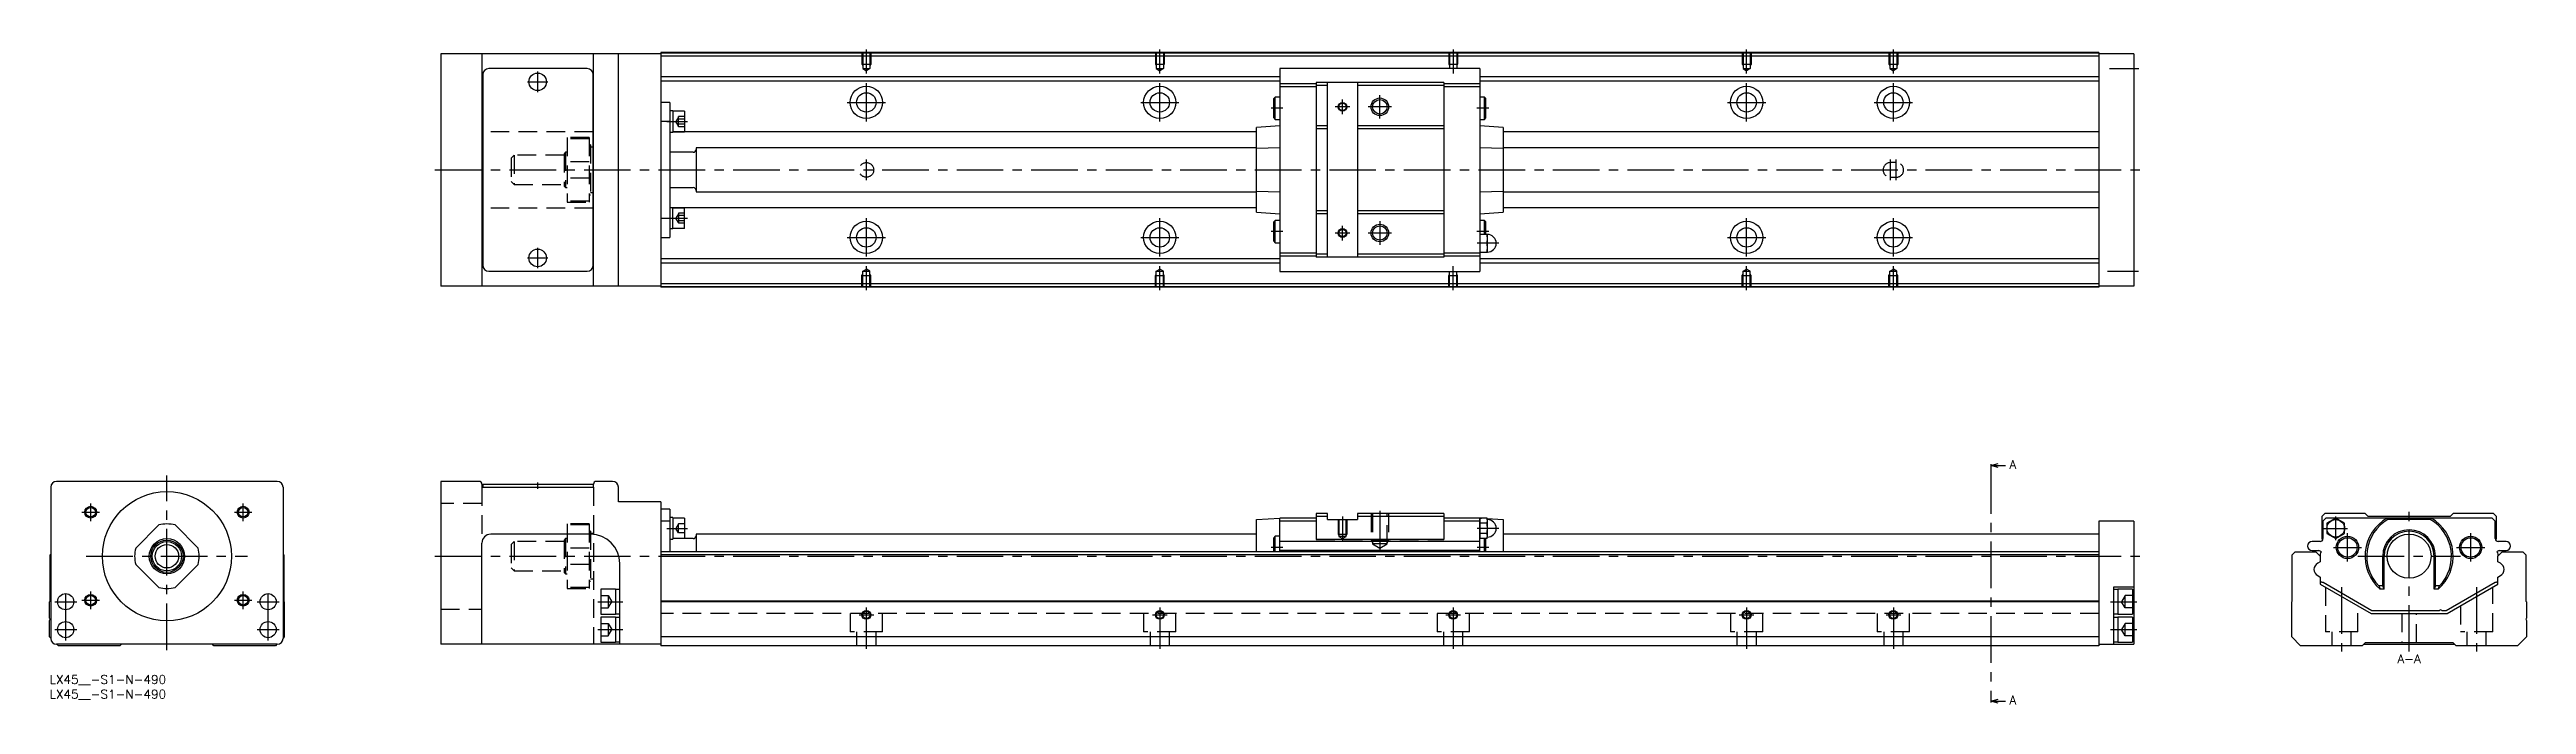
# Model space of a CAD drawing. Extents: x 0 to 844, y -10 to 213.
import ezdxf

# ---------------------------------------------------------------- set-up
doc = ezdxf.new("R2010")
doc.units = 0
doc.header["$LTSCALE"] = 0.5
doc.linetypes.add('CENTER', pattern=[50.8, 31.75, -6.35, 6.35, -6.35])
doc.linetypes.add('DASHED', pattern=[19.05, 12.7, -6.35])
for name, color, linetype in [('MSM_CENTER', 1, 'CENTER'), ('MSM_CONTINUOUS', 7, 'CONTINUOUS'), ('MSM_DASHED', 4, 'DASHED'), ('MSM_NARROW', 5, 'CONTINUOUS'), ('MSM_PART_NUMBER', 7, 'CONTINUOUS')]:
    doc.layers.add(name, color=color, linetype=linetype)
doc.styles.get("Standard").update_dxf_attribs({"font": 'txt.shx', "height": 3, "bigfont": 'bigfont.shx'})

# ---------------------------------------------------------------- blocks, each defined once
blk = doc.blocks.new('*U3')
at = {"layer": 'MSM_PART_NUMBER'}
blk.add_text('LX45__-S1-N-490', height=3, dxfattribs=at).set_placement((0, -3))
blk = doc.blocks.new('*U4')
at = {"layer": 'MSM_PART_NUMBER'}
blk.add_text('LX45__-S1-N-490', height=3, dxfattribs=at).set_placement((0, -8))

msp = doc.modelspace()

# ---------------------------------------------------------------- linework, layer by layer
at = {"layer": 'MSM_CENTER'}
for p, q in [((278.36, 204.91), (278.36, 213.12)), ((378.36, 204.91), (378.36, 213.12)), ((478.36, 213.12), (478.36, 204.91)), ((578.36, 204.91), (578.36, 213.12)), ((628.36, 204.91), (628.36, 213.12)), ((166.36, 198.62), (166.36, 205.62)), ((702.03, 206.62), (711.98, 206.62)), ((162.86, 202.12), (169.86, 202.12)), ((271.86, 195.12), (284.85, 195.12)), ((278.36, 188.62), (278.36, 201.62)), ((371.86, 195.12), (384.86, 195.12)), ((378.36, 188.62), (378.36, 201.62)), ((440.61, 191.12), (440.61, 196.12)), ((453.36, 189.62), (453.36, 197.62)), ((571.86, 195.12), (584.86, 195.12)), ((578.36, 188.62), (578.36, 201.62)), ((621.86, 195.12), (634.86, 195.12)), ((628.36, 188.62), (628.36, 201.62)), ((210.36, 188.58), (217.36, 188.58)), ((420.26, 193.12), (416.27, 193.12)), ((443.11, 193.62), (438.11, 193.62)), ((457.36, 193.62), (449.36, 193.62)), ((490.47, 193.12), (486.45, 193.12)), ((131.36, 172.12), (712.36, 172.12)), ((278.36, 168.62), (278.36, 175.62)), ((627.36, 168.62), (627.36, 175.62)), ((629.36, 168.62), (629.36, 175.62)), ((210.36, 155.67), (217.36, 155.67)), ((278.36, 142.62), (278.36, 155.62)), ((378.36, 142.62), (378.36, 155.62)), ((440.61, 148.12), (440.61, 153.12)), ((453.36, 154.62), (453.36, 146.62)), ((578.36, 142.62), (578.36, 155.62)), ((628.36, 142.62), (628.36, 155.62)), ((166.36, 138.62), (166.36, 145.62)), ((271.86, 149.12), (284.86, 149.12)), ((371.86, 149.12), (384.86, 149.12)), ((420.26, 151.12), (416.27, 151.12)), ((443.11, 150.62), (438.11, 150.62)), ((457.36, 150.62), (449.36, 150.62)), ((490.47, 151.12), (486.45, 151.12)), ((493.95, 147.12), (486.47, 147.12)), ((571.86, 149.12), (584.86, 149.12)), ((621.86, 149.12), (634.86, 149.12)), ((162.86, 142.12), (169.86, 142.12)), ((278.36, 131.12), (278.36, 139.33)), ((378.36, 131.12), (378.36, 139.33)), ((478.36, 131.12), (478.36, 139.33)), ((578.36, 131.12), (578.36, 139.33)), ((628.36, 131.12), (628.36, 139.33)), ((701.36, 137.62), (711.86, 137.62)), ((40, 8.5), (40, 68)), ((661.52, 70.87), (661.52, -8.37)), ((166.36, 63.5), (166.36, 65.6)), ((11.02, 55.5), (17.02, 55.5)), ((14.02, 52.5), (14.02, 58.5)), ((62.98, 55.5), (68.98, 55.5)), ((65.98, 52.5), (65.98, 58.5)), ((440.61, 54), (440.61, 45.5)), ((453.36, 56), (453.36, 42.3)), ((779.11, 46), (779.11, 54)), ((804.11, 8), (804.11, 56)), ((210.36, 50), (217.36, 50)), ((420.26, 43.5), (416.27, 43.5)), ((493.95, 50), (486.47, 50)), ((490.5, 43.5), (486.47, 43.5)), ((775.11, 50), (783.11, 50)), ((778.31, 43.5), (787.91, 43.5)), ((783.11, 38.7), (783.11, 48.3)), ((820.31, 43.5), (829.91, 43.5)), ((825.11, 38.7), (825.11, 48.3)), ((12.5, 40.5), (67.5, 40.5)), ((131.36, 40.5), (712.36, 40.5)), ((786.61, 40.5), (821.61, 40.5)), ((5.5, 11.75), (5.5, 28.75)), ((11.02, 25.5), (17.02, 25.5)), ((14.02, 22.5), (14.02, 28.5)), ((62.98, 25.5), (68.98, 25.5)), ((65.98, 22.5), (65.98, 28.5)), ((74.5, 11.75), (74.5, 28.75)), ((781.11, 29.97), (781.11, 8)), ((827.11, 29.97), (827.11, 8)), ((1.75, 25), (9.25, 25)), ((70.75, 25), (78.25, 25)), ((186.86, 25), (195.36, 25)), ((275.86, 20.5), (280.86, 20.5)), ((278.36, 9), (278.36, 23)), ((375.86, 20.5), (380.86, 20.5)), ((378.36, 23), (378.36, 9)), ((475.86, 20.5), (480.86, 20.5)), ((478.36, 23), (478.36, 9)), ((575.86, 20.5), (580.86, 20.5)), ((578.36, 23), (578.36, 9)), ((625.86, 20.5), (630.86, 20.5)), ((628.36, 23), (628.36, 9)), ((702.36, 25), (711.36, 25)), ((1.75, 15.5), (9.25, 15.5)), ((70.75, 15.5), (78.25, 15.5)), ((186.86, 15.5), (195.36, 15.5)), ((702.36, 15.5), (711.36, 15.5))]:
    msp.add_line(p, q, dxfattribs=at)
at = {"layer": 'MSM_CONTINUOUS'}
for p, q in [((208.36, 211.72), (133.36, 211.72)), ((133.36, 211.72), (133.36, 132.52)), ((147.36, 211.72), (147.36, 132.52)), ((185.36, 132.52), (185.36, 211.72)), ((193.86, 132.52), (193.86, 211.72)), ((698.36, 212.12), (208.36, 212.12)), ((208.36, 212.12), (208.36, 132.12)), ((698.36, 211.92), (208.36, 211.92)), ((698.36, 212.12), (698.36, 132.12)), ((710.36, 211.72), (698.36, 211.72)), ((710.36, 211.72), (710.36, 132.52)), ((147.66, 204.62), (147.66, 139.62)), ((183.26, 206.62), (149.66, 206.62)), ((185.26, 139.62), (185.26, 204.62)), ((698.36, 210.92), (208.36, 210.92)), ((419.31, 203.87), (208.36, 203.87)), ((487.41, 206.72), (419.31, 206.72)), ((419.31, 206.72), (419.31, 137.52)), ((487.41, 206.72), (487.41, 137.52)), ((698.36, 203.87), (487.41, 203.87)), ((147.66, 202.22), (147.36, 202.22)), ((147.66, 197.72), (147.36, 197.72)), ((185.36, 202.22), (185.26, 202.22)), ((185.36, 197.72), (185.26, 197.72)), ((419.31, 202.37), (208.36, 202.37)), ((211.36, 195.12), (208.36, 195.12)), ((211.36, 195.12), (211.36, 149.12)), ((417.71, 196.92), (417.21, 196.42)), ((417.21, 189.82), (417.21, 196.42)), ((419.31, 196.92), (417.71, 196.92)), ((417.71, 189.32), (417.71, 196.92)), ((431.61, 201.47), (419.31, 201.47)), ((431.61, 200.47), (419.31, 200.47)), ((475.11, 201.87), (431.61, 201.87)), ((431.61, 201.87), (431.61, 142.37)), ((435.51, 200.87), (431.61, 200.87)), ((435.51, 142.37), (435.51, 201.87)), ((445.71, 201.87), (445.71, 142.37)), ((475.11, 200.87), (445.71, 200.87)), ((475.11, 201.87), (475.11, 142.37)), ((487.41, 201.47), (475.11, 201.47)), ((487.41, 200.47), (475.11, 200.47)), ((698.36, 202.37), (487.41, 202.37)), ((489.01, 196.92), (487.41, 196.92)), ((489.01, 189.32), (489.01, 196.92)), ((489.51, 196.42), (489.01, 196.92)), ((489.51, 189.82), (489.51, 196.42)), ((211.36, 188.65), (208.36, 188.65)), ((212.36, 192.23), (211.36, 192.23)), ((212.36, 192.23), (212.36, 184.93)), ((216.36, 192.08), (212.36, 192.08)), ((216.36, 192.08), (216.36, 185.08)), ((419.31, 187.12), (411.31, 186.57)), ((411.31, 157.68), (411.31, 186.57)), ((417.21, 189.82), (417.71, 189.32)), ((417.71, 189.32), (419.31, 189.32)), ((435.51, 187.12), (431.61, 187.12)), ((435.51, 186.12), (431.61, 186.12)), ((475.11, 187.12), (445.71, 187.12)), ((475.11, 186.12), (445.71, 186.12)), ((487.41, 189.32), (489.01, 189.32)), ((495.41, 186.57), (487.41, 187.12)), ((489.01, 189.32), (489.51, 189.82)), ((495.41, 186.57), (495.41, 157.68)), ((147.66, 185.12), (147.36, 185.12)), ((185.36, 185.12), (185.26, 185.12)), ((185.36, 179.87), (185.26, 179.87)), ((211.36, 184.93), (212.36, 184.93)), ((219.36, 178.12), (211.36, 178.12)), ((212.36, 185.08), (216.36, 185.08)), ((411.31, 185.05), (212.36, 185.05)), ((220.36, 179.62), (220.36, 164.62)), ((411.31, 179.62), (220.36, 179.62)), ((419.31, 179.61), (411.31, 179.36)), ((495.41, 179.36), (487.41, 179.61)), ((698.36, 185.05), (495.41, 185.05)), ((698.36, 179.62), (495.41, 179.62)), ((185.26, 164.37), (185.36, 164.37)), ((211.36, 166.12), (219.36, 166.12)), ((220.36, 164.62), (411.31, 164.62)), ((411.31, 164.89), (419.31, 164.64)), ((487.41, 164.64), (495.41, 164.89)), ((495.41, 164.62), (698.36, 164.62)), ((147.66, 159.12), (147.36, 159.12)), ((185.36, 159.12), (185.26, 159.12)), ((211.36, 155.6), (208.36, 155.6)), ((211.36, 159.32), (212.36, 159.32)), ((212.36, 152.02), (211.36, 152.02)), ((212.36, 152.02), (212.36, 159.32)), ((411.31, 159.2), (212.36, 159.2)), ((212.36, 159.17), (216.36, 159.17)), ((216.36, 152.17), (212.36, 152.17)), ((216.36, 152.17), (216.36, 159.17)), ((411.31, 157.68), (419.31, 157.12)), ((417.71, 154.92), (417.21, 154.42)), ((417.21, 147.82), (417.21, 154.42)), ((419.31, 154.92), (417.71, 154.92)), ((417.71, 147.32), (417.71, 154.92)), ((435.51, 158.12), (431.61, 158.12)), ((435.51, 157.12), (431.61, 157.12)), ((475.11, 158.12), (445.71, 158.12)), ((475.11, 157.12), (445.71, 157.12)), ((487.41, 157.12), (495.41, 157.68)), ((489.01, 154.92), (487.41, 154.92)), ((489.51, 154.42), (489.01, 154.92)), ((489.01, 150.12), (489.01, 154.92)), ((489.51, 150.12), (489.51, 154.42)), ((698.36, 159.2), (495.41, 159.2)), ((147.66, 146.52), (147.36, 146.52)), ((185.36, 146.52), (185.26, 146.52)), ((208.36, 149.12), (211.36, 149.12)), ((417.21, 147.82), (417.71, 147.32)), ((417.71, 147.32), (419.31, 147.32)), ((431.61, 143.77), (419.31, 143.77)), ((487.41, 143.77), (475.11, 143.77)), ((490.01, 150.12), (487.41, 150.12)), ((487.41, 144.12), (490.01, 144.12)), ((489.89, 147.12), (487.53, 147.12)), ((490.01, 144.12), (490.01, 150.12)), ((147.36, 142.02), (147.66, 142.02)), ((149.66, 137.62), (183.26, 137.62)), ((185.26, 142.02), (185.36, 142.02)), ((419.31, 141.87), (208.36, 141.87)), ((419.31, 140.37), (208.36, 140.37)), ((431.61, 142.77), (419.31, 142.77)), ((419.31, 137.52), (487.41, 137.52)), ((435.51, 143.37), (431.61, 143.37)), ((475.11, 142.37), (431.61, 142.37)), ((475.11, 143.37), (445.71, 143.37)), ((487.41, 142.77), (475.11, 142.77)), ((698.36, 141.87), (487.41, 141.87)), ((698.36, 140.37), (487.41, 140.37)), ((208.36, 132.52), (133.36, 132.52)), ((698.36, 133.32), (208.36, 133.32)), ((698.36, 132.32), (208.36, 132.32)), ((698.36, 132.12), (208.36, 132.12)), ((710.36, 132.52), (698.36, 132.52)), ((661.52, 71.37), (664.02, 72.04)), ((661.52, 71.87), (661.52, 70.87)), ((661.52, 71.37), (666.52, 71.37)), ((664.02, 70.7), (661.52, 71.37)), ((0.4, 64), (0.4, 12.5)), ((77.6, 66), (2.4, 66)), ((79.6, 64), (79.6, 12.5)), ((146.36, 66), (133.36, 66)), ((133.36, 66), (133.36, 10.5)), ((147.36, 65), (147.36, 64)), ((147.36, 64), (185.36, 64)), ((147.66, 65), (147.66, 64)), ((147.66, 65), (185.26, 65)), ((163.36, 65.1), (169.36, 65.1)), ((163.36, 65.1), (163.36, 65)), ((169.36, 65), (169.36, 65.1)), ((185.26, 65), (185.26, 64)), ((185.36, 64), (185.36, 65)), ((191.86, 66), (186.36, 66)), ((193.86, 59), (193.86, 64)), ((29.36, 43.3), (37.2, 51.14)), ((42.8, 51.14), (50.64, 43.3)), ((208.36, 59), (193.86, 59)), ((208.36, 59), (208.36, 10)), ((211.36, 56.5), (208.36, 56.5)), ((211.36, 52.5), (208.36, 52.5)), ((211.36, 56.5), (211.36, 42)), ((212.36, 53.65), (211.36, 53.65)), ((212.36, 53.65), (212.36, 46.35)), ((216.36, 53.5), (212.36, 53.5)), ((216.36, 53.5), (216.36, 46.5)), ((411.31, 53), (419.31, 53.5)), ((411.31, 42), (411.31, 53)), ((431.61, 53.5), (419.31, 53.5)), ((419.31, 42), (419.31, 53.5)), ((431.61, 52.5), (419.31, 52.5)), ((431.61, 55), (431.61, 46.15)), ((435.51, 55), (431.61, 55)), ((435.51, 54), (431.61, 54)), ((435.51, 53), (435.51, 55)), ((435.51, 53), (445.71, 53)), ((445.71, 55), (445.71, 53)), ((475.11, 55), (445.71, 55)), ((475.11, 54), (445.71, 54)), ((475.11, 55), (475.11, 46.15)), ((487.41, 53.5), (475.11, 53.5)), ((487.41, 52.5), (475.11, 52.5)), ((487.41, 53.5), (487.98, 53.46)), ((487.41, 42), (487.41, 53.5)), ((487.53, 53.46), (487.41, 53)), ((487.42, 52.41), (487.41, 52.6)), ((489.89, 53.46), (487.53, 53.46)), ((489.89, 51.73), (487.53, 51.73)), ((490.01, 53), (489.89, 53.46)), ((489.92, 53.34), (495.41, 53)), ((490.01, 47), (490.01, 53)), ((495.41, 53), (495.41, 42)), ((710.36, 52.5), (698.36, 52.5)), ((698.36, 52.5), (698.36, 10)), ((710.36, 52.5), (710.36, 10.5)), ((775.36, 55), (774.36, 54)), ((774.36, 54), (774.36, 46.62)), ((775.76, 53.5), (774.76, 52.5)), ((774.76, 52.5), (774.76, 46.5)), ((789.11, 55), (775.36, 55)), ((832.46, 53.5), (775.76, 53.5)), ((779.11, 53.46), (776.11, 51.73)), ((776.11, 51.73), (776.11, 48.27)), ((782.11, 51.73), (779.11, 53.46)), ((782.11, 48.27), (782.11, 51.73)), ((790.11, 54), (789.11, 55)), ((818.11, 54), (790.11, 54)), ((796.63, 53.5), (796.88, 53)), ((811.34, 53), (796.88, 53)), ((811.34, 53), (811.59, 53.5)), ((819.11, 55), (818.11, 54)), ((832.86, 55), (819.11, 55)), ((833.46, 52.5), (832.46, 53.5)), ((833.86, 54), (832.86, 55)), ((833.46, 46.5), (833.46, 52.5)), ((833.86, 46.62), (833.86, 54)), ((147.36, 10.5), (147.36, 45)), ((184.36, 48), (150.36, 48)), ((211.36, 46.35), (212.36, 46.35)), ((219.36, 46.5), (212.36, 46.5)), ((220.36, 48), (220.36, 42)), ((411.31, 48), (220.36, 48)), ((417.71, 47.3), (417.21, 46.8)), ((417.21, 42), (417.21, 46.8)), ((417.71, 42), (417.71, 47.3)), ((419.31, 47.3), (417.71, 47.3)), ((487.41, 45.5), (419.31, 45.5)), ((487.41, 42.4), (419.31, 42.4)), ((475.11, 46.15), (431.61, 46.15)), ((487.41, 47), (487.53, 46.54)), ((489.89, 48.27), (487.53, 48.27)), ((489.89, 46.54), (487.53, 46.54)), ((489.01, 42), (489.01, 46.54)), ((489.51, 42), (489.51, 46.54)), ((489.89, 46.54), (490.01, 47)), ((698.36, 48), (495.41, 48)), ((773.76, 45.5), (771.06, 45.5)), ((771.06, 42.4), (773.36, 42.4)), ((776.11, 48.27), (779.11, 46.54)), ((779.11, 46.54), (782.11, 48.27)), ((837.16, 45.5), (834.46, 45.5)), ((834.86, 42.4), (837.16, 42.4)), ((0.2, 41), (0.4, 41.2)), ((0.2, 25.2), (0.2, 41)), ((37.2, 29.86), (29.36, 37.7)), ((50.64, 37.7), (42.8, 29.86)), ((79.6, 41.2), (79.8, 41)), ((79.8, 41), (79.8, 25.2)), ((194.36, 10.5), (194.36, 38)), ((698.36, 42), (208.36, 42)), ((698.36, 41), (208.36, 41)), ((764.31, 41), (765.31, 42)), ((764.31, 25.2), (764.31, 41)), ((765.31, 42), (772.36, 42)), ((772.36, 42), (773.86, 40.5)), ((773.86, 38.61), (772.96, 38.1)), ((772.96, 33.9), (773.86, 33.39)), ((773.81, 41.2), (773.81, 40.55)), ((773.86, 40.5), (773.86, 38.61)), ((795.11, 30.44), (795.11, 40.5)), ((795.61, 29.22), (795.61, 40.5)), ((812.61, 29.22), (812.61, 40.5)), ((813.11, 30.44), (813.11, 40.5)), ((834.36, 40.5), (835.86, 42)), ((834.36, 38.61), (834.36, 40.5)), ((835.25, 38.1), (834.36, 38.61)), ((834.36, 33.39), (835.25, 33.9)), ((834.41, 40.55), (834.41, 41.2)), ((835.86, 42), (842.91, 42)), ((842.91, 42), (843.91, 41)), ((843.91, 41), (843.91, 25.2)), ((192.86, 29.25), (187.86, 29.25)), ((187.86, 29.25), (187.86, 20.75)), ((192.86, 29.25), (192.86, 20.75)), ((194.36, 29.15), (192.86, 29.15)), ((710.36, 30), (703.36, 30)), ((703.36, 30), (703.36, 10.5)), ((704.86, 29.15), (703.36, 29.15)), ((709.86, 29.25), (704.86, 29.25)), ((704.86, 29.25), (704.86, 20.75)), ((709.86, 29.25), (709.86, 20.75)), ((773.86, 33.39), (773.86, 31)), ((773.86, 31), (791.18, 21)), ((774.61, 31.61), (774.81, 31.61)), ((774.81, 31.61), (791.45, 22)), ((795.11, 30.44), (793.75, 30.44)), ((795.61, 29.22), (794.22, 29.22)), ((795.61, 29.22), (795.11, 30.44)), ((813.11, 30.44), (812.61, 29.22)), ((814, 29.22), (812.61, 29.22)), ((814.47, 30.44), (813.11, 30.44)), ((816.77, 22), (833.41, 31.61)), ((817.04, 21), (834.36, 31)), ((833.41, 31.61), (833.61, 31.61)), ((834.36, 31), (834.36, 33.39)), ((0, 25), (0.2, 25.2)), ((0, 19.4), (0, 25)), ((0, 13), (0, 18.6)), ((79.8, 25.2), (80, 25)), ((80, 25), (80, 13)), ((187.86, 20.75), (192.86, 20.75)), ((192.86, 19.75), (187.86, 19.75)), ((187.86, 19.75), (187.86, 11.25)), ((192.86, 20.85), (194.36, 20.85)), ((192.86, 19.75), (192.86, 11.25)), ((194.36, 19.65), (192.86, 19.65)), ((698.36, 25.2), (208.36, 25.2)), ((698.36, 25), (208.36, 25)), ((703.36, 20.85), (704.86, 20.85)), ((704.86, 19.65), (703.36, 19.65)), ((704.86, 20.75), (709.86, 20.75)), ((709.86, 19.75), (704.86, 19.75)), ((704.86, 19.75), (704.86, 11.25)), ((709.86, 19.75), (709.86, 11.25)), ((764.11, 25), (764.31, 25.2)), ((764.11, 13), (764.11, 25)), ((791.18, 21), (817.04, 21)), ((791.45, 22), (814.46, 22)), ((815.26, 22), (816.77, 22)), ((843.91, 25.2), (844.11, 25)), ((844.11, 25), (844.11, 19.4)), ((844.11, 18.6), (844.11, 13)), ((0.4, 12.6), (0, 13)), ((77.6, 10.5), (2.4, 10.5)), ((3, 10), (2.5, 10.5)), ((24, 10), (3, 10)), ((24.5, 10.5), (24, 10)), ((56, 10), (55.5, 10.5)), ((77, 10), (56, 10)), ((77.5, 10.5), (77, 10)), ((80, 13), (79.6, 12.6)), ((208.36, 10.5), (133.36, 10.5)), ((187.86, 11.25), (192.86, 11.25)), ((192.86, 11.35), (194.36, 11.35)), ((698.36, 13), (208.36, 13)), ((698.36, 10), (208.36, 10)), ((698.36, 10.5), (710.36, 10.5)), ((703.36, 11.35), (704.86, 11.35)), ((704.86, 11.25), (709.86, 11.25)), ((767.11, 10), (764.11, 13)), ((788.11, 10), (767.11, 10)), ((789.11, 11), (788.11, 10)), ((788.61, 10.5), (819.61, 10.5)), ((819.11, 11), (789.11, 11)), ((820.11, 10), (819.11, 11)), ((841.11, 10), (820.11, 10)), ((844.11, 13), (841.11, 10)), ((661.52, -8.87), (664.02, -8.2)), ((661.52, -8.37), (661.52, -9.37)), ((661.52, -8.87), (666.52, -8.87)), ((664.02, -9.54), (661.52, -8.87))]:
    msp.add_line(p, q, dxfattribs=at)
for centre, radius in [((166.36, 202.12), 3), ((278.36, 195.12), 5.5), ((278.36, 195.12), 3.3), ((378.36, 195.12), 5.5), ((378.36, 195.12), 3.3), ((440.61, 193.62), 1.23), ((453.36, 193.62), 2.46), ((578.36, 195.12), 5.5), ((578.36, 195.12), 3.3), ((628.36, 195.12), 5.5), ((628.36, 195.12), 3.3), ((278.36, 149.12), 5.5), ((278.36, 149.12), 3.3), ((378.36, 149.12), 5.5), ((378.36, 149.12), 3.3), ((453.36, 150.62), 2.46), ((578.36, 149.12), 5.5), ((578.36, 149.12), 3.3), ((628.36, 149.12), 5.5), ((628.36, 149.12), 3.3), ((166.36, 142.12), 3), ((440.61, 150.62), 1.23), ((40, 40.5), 22), ((14.02, 55.5), 1.62), ((65.98, 55.5), 1.62), ((779.11, 50), 3), ((40, 40.5), 6), ((40, 40.5), 5.5), ((40, 40.5), 5), ((40, 40.5), 4), ((783.11, 43.5), 3.8), ((783.11, 43.5), 3.3), ((804.11, 40.5), 7.5), ((825.11, 43.5), 3.8), ((825.11, 43.5), 3.3), ((5.5, 25), 2.75), ((14.02, 25.5), 1.62), ((65.98, 25.5), 1.62), ((74.5, 25), 2.75), ((5.5, 15.5), 2.75), ((74.5, 15.5), 2.75), ((278.36, 20.5), 1.23), ((378.36, 20.5), 1.23), ((478.36, 20.5), 1.23), ((578.36, 20.5), 1.23), ((628.36, 20.5), 1.23)]:
    msp.add_circle(centre, radius, dxfattribs=at)
for centre, radius, start, end in [((149.66, 204.62), 2, 90, 180), ((183.26, 204.62), 2, 0, 90), ((219.36, 179.12), 1, 270, 0), ((219.36, 165.12), 1, 0, 90), ((497.1, 148.58), 9.69, 170.8086, 179.713), ((497.11, 148.67), 9.7, 180.28862, 189.18978), ((497.1, 145.58), 9.69, 170.8086, 179.713), ((497.11, 145.67), 9.7, 180.28862, 189.18978), ((480.31, 148.58), 9.7, 0.28862, 9.18978), ((480.32, 148.67), 9.69, 350.8086, 359.713), ((480.31, 145.58), 9.7, 0.28862, 9.18978), ((480.32, 145.67), 9.69, 350.8086, 359.713), ((490.01, 147.12), 3, 270, 90), ((149.66, 139.62), 2, 180, 270), ((183.26, 139.62), 2, 270, 0), ((2.4, 64), 2, 90, 180), ((77.6, 64), 2, 0, 90), ((146.36, 65), 1, 360, 90), ((186.36, 65), 1, 90, 180), ((191.86, 64), 2, 360, 90), ((40, 40.5), 11, 75.27264, 104.72736), ((490.72, 52.57), 3.31, 164.22771, 179.4294), ((490.72, 52.63), 3.31, 180.57378, 195.76911), ((500.3, 49.95), 12.89, 172.03062, 179.75617), ((486.7, 52.56), 3.31, 0.57378, 15.76911), ((486.7, 52.63), 3.31, 344.22771, 359.4294), ((477.12, 49.94), 12.89, 0.24521, 7.968), ((490.01, 50), 3, 270, 90), ((804.11, 40.5), 15, 119.92643, 228.76392), ((804.11, 40.5), 14.44, 120.05097, 224.15139), ((804.11, 40.5), 14.44, 315.84861, 59.94903), ((804.11, 40.5), 15, 311.23608, 60.07357), ((40, 40.5), 11, 165.27264, 194.72736), ((40, 40.5), 11, 345.27264, 14.72736), ((150.36, 45), 3, 90, 180), ((184.36, 38), 10, 0, 90), ((219.36, 47.5), 1, 270, 0), ((500.87, 50.1), 13.46, 180.40698, 187.80623), ((490.72, 47.37), 3.31, 164.22771, 179.4294), ((490.72, 47.44), 3.31, 180.57378, 195.76911), ((476.55, 50.1), 13.46, 352.19377, 359.59302), ((486.7, 47.37), 3.31, 0.57378, 15.76911), ((486.7, 47.43), 3.31, 344.22771, 359.4294), ((771.06, 43.95), 1.55, 90, 270), ((773.36, 41.4), 1, 30.09191, 90), ((773.76, 46.5), 1, 270, 0), ((774.86, 46.62), 0.5, 180, 251.07258), ((804.11, 40.5), 9, 0, 180), ((804.11, 40.5), 8.5, 0, 180), ((834.46, 46.5), 1, 180, 270), ((833.36, 46.62), 0.5, 289.00551, 0), ((834.86, 41.4), 1, 90, 149.90809), ((837.16, 43.95), 1.55, 270, 90), ((774.26, 35.85), 2.6, 120.00003, 176.58933), ((774.26, 36.15), 2.6, 183.41067, 239.99996), ((774.61, 41.2), 0.8, 118.74892, 180), ((833.61, 41.2), 0.8, 0, 61.25108), ((833.95, 35.85), 2.6, 3.41067, 59.99996), ((833.95, 36.15), 2.6, 300.00004, 356.58933), ((40, 40.5), 11, 255.27264, 284.72736), ((774.61, 32.41), 0.8, 200.37237, 270), ((807.74, 35.16), 14.76, 198.65668, 203.74193), ((800.4, 35.2), 14.86, 336.27386, 341.32752), ((833.61, 32.41), 0.8, 270, 339.63587), ((-0.3, 19), 0.5, 306.8699, 53.1301), ((814.86, 21.7), 0.5, 36.8699, 143.1301), ((844.41, 19), 0.5, 126.8699, 233.1301), ((2.4, 12.5), 2, 180, 270), ((77.6, 12.5), 2, 270, 0)]:
    msp.add_arc(centre, radius, start, end, dxfattribs=at)
at = {"layer": 'MSM_DASHED'}
for p, q in [((276.86, 212.12), (276.86, 208.12)), ((277.13, 212.12), (277.13, 206.62)), ((279.59, 212.12), (279.59, 206.62)), ((279.86, 212.12), (279.86, 208.12)), ((376.86, 212.12), (376.86, 208.12)), ((377.13, 212.12), (377.13, 206.62)), ((379.59, 212.12), (379.59, 206.62)), ((379.86, 212.12), (379.86, 208.12)), ((476.86, 212.12), (476.86, 208.12)), ((477.13, 212.12), (477.13, 206.72)), ((479.59, 212.12), (479.59, 206.72)), ((479.86, 212.12), (479.86, 208.12)), ((576.86, 212.12), (576.86, 208.12)), ((577.13, 212.12), (577.13, 206.62)), ((579.59, 212.12), (579.59, 206.62)), ((579.86, 212.12), (579.86, 208.12)), ((626.86, 212.12), (626.86, 208.12)), ((627.13, 212.12), (627.13, 206.62)), ((629.59, 212.12), (629.59, 206.62)), ((629.86, 212.12), (629.86, 208.12)), ((276.86, 208.12), (277.13, 207.66)), ((276.86, 208.12), (279.86, 208.12)), ((277.13, 206.62), (278.36, 205.91)), ((277.13, 206.62), (279.59, 206.62)), ((279.59, 206.62), (278.36, 205.91)), ((279.86, 208.12), (279.59, 207.66)), ((376.86, 208.12), (379.86, 208.12)), ((376.86, 208.12), (377.13, 207.66)), ((377.13, 206.62), (379.59, 206.62)), ((377.13, 206.62), (378.36, 205.91)), ((379.59, 206.62), (378.36, 205.91)), ((379.86, 208.12), (379.59, 207.66)), ((476.86, 208.12), (479.86, 208.12)), ((476.86, 208.12), (477.13, 207.66)), ((479.86, 208.12), (479.59, 207.66)), ((576.86, 208.12), (579.86, 208.12)), ((576.86, 208.12), (577.13, 207.66)), ((577.13, 206.62), (579.59, 206.62)), ((577.13, 206.62), (578.36, 205.91)), ((579.59, 206.62), (578.36, 205.91)), ((579.86, 208.12), (579.59, 207.66)), ((626.86, 208.12), (629.86, 208.12)), ((626.86, 208.12), (627.13, 207.66)), ((627.13, 206.62), (629.59, 206.62)), ((627.13, 206.62), (628.36, 205.91)), ((629.59, 206.62), (628.36, 205.91)), ((629.86, 208.12), (629.59, 207.66)), ((214.36, 190.08), (213.49, 188.58)), ((214.36, 187.08), (213.49, 188.58)), ((214.36, 186.85), (214.36, 190.31)), ((216.36, 190.31), (214.36, 190.31)), ((216.36, 189.45), (214.36, 189.45)), ((216.36, 187.71), (214.36, 187.71)), ((216.36, 186.85), (214.36, 186.85)), ((185.26, 185.12), (147.66, 185.12)), ((175.86, 178.12), (175.36, 177.62)), ((175.36, 177.62), (175.36, 166.62)), ((175.86, 178.12), (175.86, 166.12)), ((176.36, 178.12), (175.86, 178.12)), ((183.86, 183.12), (176.36, 183.12)), ((176.36, 183.12), (176.36, 161.12)), ((183.86, 182.76), (176.36, 182.76)), ((183.86, 183.12), (183.86, 161.12)), ((184.36, 180.62), (183.86, 180.62)), ((184.36, 180.62), (184.36, 163.62)), ((185.26, 179.87), (184.36, 179.87)), ((158.36, 177.12), (157.36, 176.12)), ((157.36, 176.12), (157.36, 168.12)), ((158.36, 177.12), (158.36, 167.12)), ((175.36, 177.12), (158.36, 177.12)), ((183.86, 174.92), (176.36, 174.92)), ((183.86, 169.33), (176.36, 169.33)), ((629.36, 174.62), (627.36, 174.62)), ((627.36, 169.62), (629.36, 169.62)), ((157.36, 168.12), (158.36, 167.12)), ((158.36, 167.12), (175.36, 167.12)), ((175.36, 166.62), (175.86, 166.12)), ((175.86, 166.12), (176.36, 166.12)), ((183.86, 161.49), (176.36, 161.49)), ((176.36, 161.12), (183.86, 161.12)), ((183.86, 163.62), (184.36, 163.62)), ((184.36, 164.37), (185.26, 164.37)), ((185.26, 159.12), (147.66, 159.12)), ((214.36, 157.17), (213.49, 155.67)), ((214.36, 154.17), (213.49, 155.67)), ((214.36, 157.4), (214.36, 153.94)), ((216.36, 157.4), (214.36, 157.4)), ((216.36, 156.54), (214.36, 156.54)), ((216.36, 154.8), (214.36, 154.8)), ((216.36, 153.94), (214.36, 153.94)), ((276.86, 136.12), (277.13, 136.59)), ((276.86, 132.12), (276.86, 136.12)), ((276.86, 136.12), (279.86, 136.12)), ((277.13, 137.62), (278.36, 138.33)), ((277.13, 132.12), (277.13, 137.62)), ((277.13, 137.62), (279.59, 137.62)), ((279.59, 137.62), (278.36, 138.33)), ((279.59, 132.12), (279.59, 137.62)), ((279.86, 136.12), (279.59, 136.59)), ((279.86, 132.12), (279.86, 136.12)), ((376.86, 136.12), (377.13, 136.59)), ((376.86, 136.12), (379.86, 136.12)), ((376.86, 132.12), (376.86, 136.12)), ((377.13, 137.62), (378.36, 138.33)), ((377.13, 137.62), (379.59, 137.62)), ((377.13, 132.12), (377.13, 137.62)), ((379.59, 137.62), (378.36, 138.33)), ((379.59, 132.12), (379.59, 137.62)), ((379.86, 136.12), (379.59, 136.59)), ((379.86, 132.12), (379.86, 136.12)), ((476.86, 136.12), (477.13, 136.59)), ((476.86, 136.12), (479.86, 136.12)), ((476.86, 132.12), (476.86, 136.12)), ((477.13, 132.12), (477.13, 137.52)), ((479.59, 132.12), (479.59, 137.52)), ((479.86, 136.12), (479.59, 136.59)), ((479.86, 132.12), (479.86, 136.12)), ((576.86, 136.12), (577.13, 136.59)), ((576.86, 136.12), (579.86, 136.12)), ((576.86, 132.12), (576.86, 136.12)), ((577.13, 137.62), (578.36, 138.33)), ((577.13, 137.62), (579.59, 137.62)), ((577.13, 132.12), (577.13, 137.62)), ((579.59, 137.62), (578.36, 138.33)), ((579.59, 132.12), (579.59, 137.62)), ((579.86, 136.12), (579.59, 136.59)), ((579.86, 132.12), (579.86, 136.12)), ((626.86, 136.12), (627.13, 136.59)), ((626.86, 136.12), (629.86, 136.12)), ((626.86, 132.12), (626.86, 136.12)), ((627.13, 137.62), (628.36, 138.33)), ((627.13, 137.62), (629.59, 137.62)), ((627.13, 132.12), (627.13, 137.62)), ((629.59, 137.62), (628.36, 138.33)), ((629.59, 132.12), (629.59, 137.62)), ((629.86, 136.12), (629.59, 136.59)), ((629.86, 132.12), (629.86, 136.12)), ((147.36, 64), (147.36, 45)), ((185.36, 64), (185.36, 10.5)), ((147.36, 58.5), (133.36, 58.5)), ((183.86, 51.5), (176.36, 51.5)), ((176.36, 51.5), (176.36, 29.5)), ((183.86, 51.14), (176.36, 51.14)), ((183.86, 51.5), (183.86, 29.5)), ((214.36, 51.5), (213.49, 50)), ((214.36, 48.5), (214.36, 51.5)), ((216.36, 51.5), (214.36, 51.5)), ((439.11, 53), (439.11, 48)), ((439.38, 53), (439.38, 47.21)), ((441.84, 47.21), (441.84, 53)), ((442.11, 53), (442.11, 48)), ((450.36, 55), (450.36, 46)), ((450.9, 55), (450.9, 44.72)), ((455.82, 44.72), (455.82, 55)), ((456.36, 55), (456.36, 46)), ((158.36, 45.5), (157.36, 44.5)), ((157.36, 44.5), (157.36, 36.5)), ((175.36, 45.5), (158.36, 45.5)), ((158.36, 45.5), (158.36, 35.5)), ((175.86, 46.5), (175.36, 46)), ((175.36, 46), (175.36, 35)), ((176.36, 46.5), (175.86, 46.5)), ((175.86, 46.5), (175.86, 34.5)), ((183.86, 43.3), (176.36, 43.3)), ((184.36, 49), (183.86, 49)), ((184.36, 49), (184.36, 32)), ((185.36, 48.25), (184.36, 48.25)), ((214.36, 48.5), (213.49, 50)), ((214.36, 50), (216.36, 50)), ((216.36, 48.5), (214.36, 48.5)), ((431.61, 46.15), (475.11, 46.15)), ((439.11, 48), (442.11, 48)), ((439.11, 48), (439.38, 47.53)), ((439.38, 47.21), (440.61, 46.5)), ((441.84, 47.21), (439.38, 47.21)), ((440.61, 46.5), (441.84, 47.21)), ((442.11, 48), (441.84, 47.53)), ((450.36, 46), (450.9, 45.06)), ((450.36, 46), (456.36, 46)), ((450.9, 44.72), (453.36, 43.3)), ((455.82, 44.72), (450.9, 44.72)), ((453.36, 43.3), (455.82, 44.72)), ((456.36, 46), (455.82, 45.06)), ((157.36, 36.5), (158.36, 35.5)), ((158.36, 35.5), (175.36, 35.5)), ((175.36, 35), (175.86, 34.5)), ((175.86, 34.5), (176.36, 34.5)), ((183.86, 37.7), (176.36, 37.7)), ((183.86, 29.86), (176.36, 29.86)), ((176.36, 29.5), (183.86, 29.5)), ((183.86, 32), (184.36, 32)), ((184.36, 32.75), (185.36, 32.75)), ((187.86, 27.12), (190.36, 27.12)), ((190.36, 27.12), (190.36, 22.87)), ((190.36, 27.12), (191.59, 25)), ((707.36, 27.12), (706.13, 25)), ((709.86, 27.12), (707.36, 27.12)), ((707.36, 22.87), (707.36, 27.12)), ((775.61, 29.99), (775.61, 14.7)), ((832.61, 14.7), (832.61, 29.99)), ((133.36, 22.5), (147.36, 22.5)), ((187.86, 25), (190.36, 25)), ((187.86, 22.87), (190.36, 22.87)), ((187.86, 17.62), (190.36, 17.62)), ((190.36, 22.87), (191.59, 25)), ((190.36, 17.62), (191.59, 15.5)), ((190.36, 17.62), (190.36, 13.37)), ((698.36, 25.2), (208.36, 25.2)), ((698.36, 25), (208.36, 25)), ((698.36, 21), (208.36, 21)), ((272.86, 21), (272.86, 14.7)), ((283.86, 14.7), (283.86, 21)), ((372.86, 21), (372.86, 14.7)), ((383.86, 14.7), (383.86, 21)), ((472.86, 21), (472.86, 14.7)), ((483.86, 14.7), (483.86, 21)), ((572.86, 21), (572.86, 14.7)), ((583.86, 14.7), (583.86, 21)), ((622.86, 21), (622.86, 14.7)), ((633.86, 14.7), (633.86, 21)), ((707.36, 22.87), (706.13, 25)), ((707.36, 17.62), (706.13, 15.5)), ((707.36, 25), (709.86, 25)), ((709.86, 22.87), (707.36, 22.87)), ((707.36, 13.37), (707.36, 17.62)), ((709.86, 17.62), (707.36, 17.62)), ((786.61, 14.7), (786.61, 23.64)), ((801.61, 21), (801.61, 11)), ((806.61, 11), (806.61, 21)), ((821.61, 23.64), (821.61, 14.7)), ((187.86, 15.5), (190.36, 15.5)), ((187.86, 13.37), (190.36, 13.37)), ((190.36, 13.37), (191.59, 15.5)), ((283.86, 14.7), (272.86, 14.7)), ((275.06, 14.7), (275.06, 10)), ((281.66, 10), (281.66, 14.7)), ((383.86, 14.7), (372.86, 14.7)), ((375.06, 14.7), (375.06, 10)), ((381.66, 10), (381.66, 14.7)), ((483.86, 14.7), (472.86, 14.7)), ((475.06, 14.7), (475.06, 10)), ((481.66, 10), (481.66, 14.7)), ((583.86, 14.7), (572.86, 14.7)), ((575.06, 14.7), (575.06, 10)), ((581.66, 10), (581.66, 14.7)), ((633.86, 14.7), (622.86, 14.7)), ((625.06, 14.7), (625.06, 10)), ((631.66, 10), (631.66, 14.7)), ((707.36, 13.37), (706.13, 15.5)), ((707.36, 15.5), (709.86, 15.5)), ((709.86, 13.37), (707.36, 13.37)), ((786.61, 14.7), (775.61, 14.7)), ((777.81, 14.7), (777.81, 10)), ((784.41, 10), (784.41, 14.7)), ((832.61, 14.7), (821.61, 14.7)), ((823.81, 14.7), (823.81, 10)), ((830.41, 10), (830.41, 14.7))]:
    msp.add_line(p, q, dxfattribs=at)
msp.add_circle((278.36, 172.12), 2.5, dxfattribs=at)
for centre, start, end in [((627.36, 172.12), 90, 270), ((629.36, 172.12), 270, 90)]:
    msp.add_arc(centre, 2.5, start, end, dxfattribs=at)
at = {"layer": 'MSM_NARROW'}
for centre, radius in [((440.61, 193.62), 1.5), ((453.36, 193.62), 3), ((440.61, 150.62), 1.5), ((453.36, 150.62), 3), ((14.02, 55.5), 2), ((65.98, 55.5), 2), ((14.02, 25.5), 2), ((65.98, 25.5), 2), ((278.36, 20.5), 1.5), ((378.36, 20.5), 1.5), ((478.36, 20.5), 1.5), ((578.36, 20.5), 1.5), ((628.36, 20.5), 1.5)]:
    msp.add_circle(centre, radius, dxfattribs=at)

# ---------------------------------------------------------------- block references
at = {"layer": 'MSM_CONTINUOUS'}
for name in ['*U3', '*U4']:
    msp.add_blockref(name, (0, 0), dxfattribs=at)

# ---------------------------------------------------------------- texts
at = {"layer": 'MSM_PART_NUMBER'}
for s, p in [('A', (667.94, 70.24)), ('A-A', (800.11, 4.04)), ('A', (667.94, -10))]:
    msp.add_text(s, height=3, dxfattribs=at).set_placement(p)

doc.saveas('drawing.dxf')
